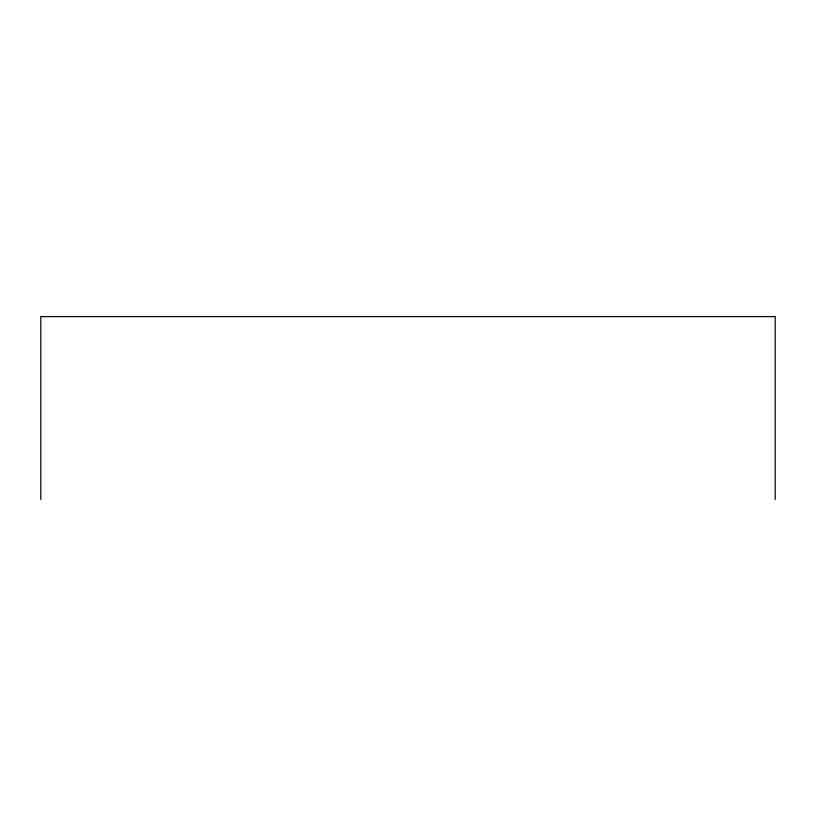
<?xml version="1.0" encoding="UTF-8"?>
<svg xmlns="http://www.w3.org/2000/svg" width="816" height="816" viewBox="0 0 816 816"><rect width="100%" height="100%" fill="white"/><g stroke="black" fill="none" stroke-linecap="round" stroke-linejoin="round"><path stroke-width="1.22" d="M775.2 499.412L775.2 316.588L40.8 316.588L40.8 499.412"/></g></svg>
